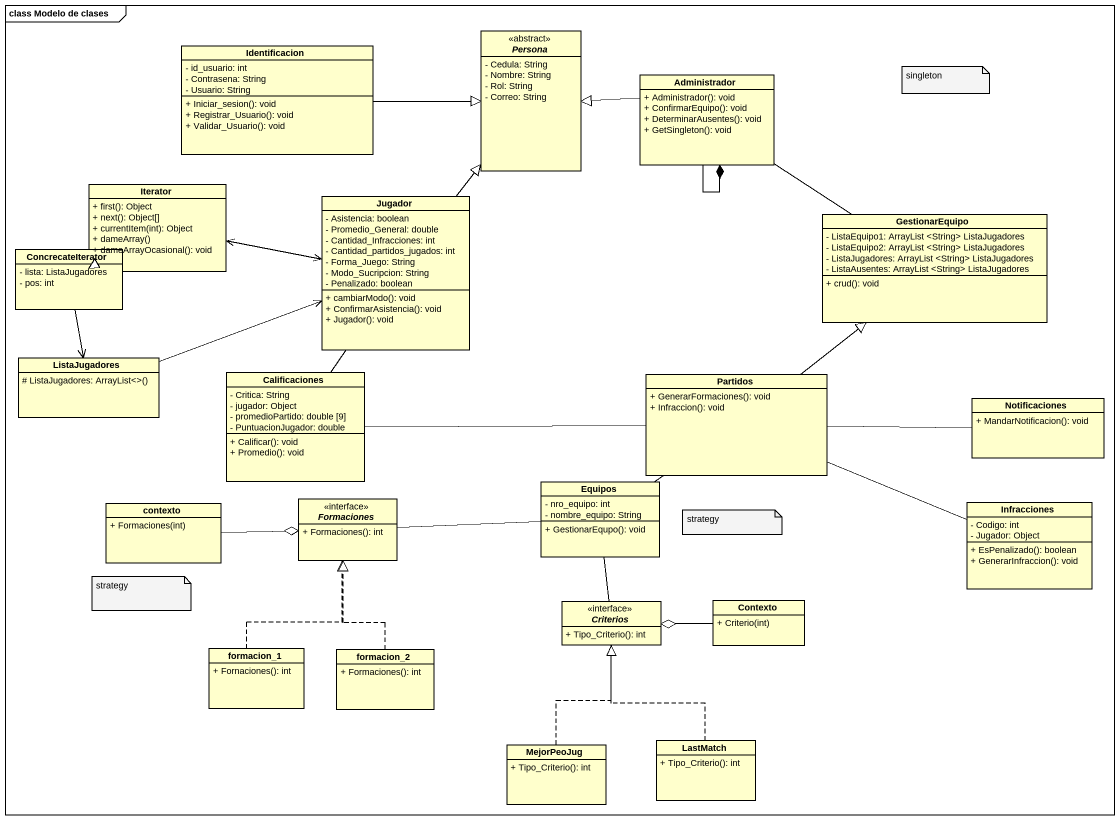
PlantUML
@startuml
mainframe class Modelo de clases
hide circle
hide empty members
skinparam classAttributeIconSize 0
class Identificacion {
  - id_usuario: int
  - Contrasena: String
  - Usuario: String
  + Iniciar_sesion(): void
  + Registrar_Usuario(): void
  + Validar_Usuario(): void
}
abstract class Persona <<abstract>> {
  - Cedula: String
  - Nombre: String
  - Rol: String
  - Correo: String
}
class Administrador {
  + Administrador(): void
  + ConfirmarEquipo(): void
  + DeterminarAusentes(): void
  + GetSingleton(): void
}
class Iterator {
  + first(): Object
  + next(): Object[]
  + currentItem(int): Object
  + dameArray()
  + dameArrayOcasional(): void
}
class Jugador {
  - Asistencia: boolean
  - Promedio_General: double
  - Cantidad_Infracciones: int
  - Cantidad_partidos_jugados: int
  - Forma_Juego: String
  - Modo_Sucripcion: String
  - Penalizado: boolean
  + cambiarModo(): void
  + ConfirmarAsistencia(): void
  + Jugador(): void
}
class GestionarEquipo {
  - ListaEquipo1: ArrayList <String> ListaJugadores
  - ListaEquipo2: ArrayList <String> ListaJugadores
  - ListaJugadores: ArrayList <String> ListaJugadores
  - ListaAusentes: ArrayList <String> ListaJugadores
  + crud(): void
}
class ConcrecateIterator {
  - lista: ListaJugadores
  - pos: int
}
class ListaJugadores {
  {field} # ListaJugadores: ArrayList<>()
}
class Calificaciones {
  - Critica: String
  - jugador: Object
  - promedioPartido: double [9]
  - PuntuacionJugador: double
  + Calificar(): void
  + Promedio(): void
}
class Partidos {
  + GenerarFormaciones(): void
  + Infraccion(): void
}
class Notificaciones {
  + MandarNotificacion(): void
}
class Equipos {
  - nro_equipo: int
  - nombre_equipo: String
  + GestionarEqupo(): void
}
class contexto {
  + Formaciones(int)
}
interface Formaciones <<interface>> {
  + Formaciones(): int
}
class Infracciones {
  - Codigo: int
  - Jugador: Object
  + EsPenalizado(): boolean
  + GenerarInfraccion(): void
}
interface Criterios <<interface>> {
  + Tipo_Criterio(): int
}
class Contexto {
  + Criterio(int)
}
class formacion_1 {
  + Fornaciones(): int
}
class formacion_2 {
  + Formaciones(): int
}
class MejorPeoJug {
  + Tipo_Criterio(): int
}
class LastMatch {
  + Tipo_Criterio(): int
}
Identificacion -right-|> Persona
Administrador -left-|> Persona
Administrador --* Administrador
Administrador -- GestionarEquipo
Iterator -right-> Jugador
Jugador -up-|> Persona
Jugador -left-> Iterator
Jugador -- Calificaciones
ConcrecateIterator -right-|> Iterator
ConcrecateIterator --> ListaJugadores
ListaJugadores -right-> Jugador
Calificaciones -right- Partidos
Partidos -up-|> GestionarEquipo
Partidos -right- Notificaciones
Partidos -- Equipos
Equipos -left- Formaciones
contexto -right-o Formaciones
Infracciones -left- Partidos
Criterios -up- Equipos
Contexto -left-o Criterios
formacion_1 .up.|> Formaciones
formacion_2 .up.|> Formaciones
MejorPeoJug .up.|> Criterios
LastMatch .up.|> Criterios
note as N1
  singleton
end note
note as N2
  strategy
end note
note as N3
  strategy
end note
@enduml
